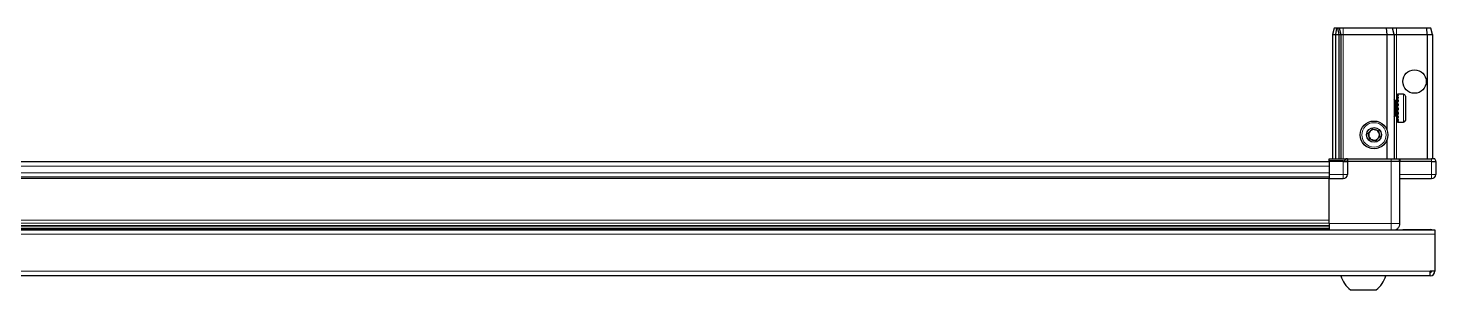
# Model space of a CAD drawing. Header units: millimetres. Extents: x 1219 to 6020, y -1044 to 1906.
# Drawn here: x 2115 to 2775, y -1044 to -922 of the extents above; entities that cross this region are included whole.
import ezdxf

# ---------------------------------------------------------------- set-up
doc = ezdxf.new("R2010")
doc.units = ezdxf.units.MM

msp = doc.modelspace()

# ---------------------------------------------------------------- linework, layer by layer
at = {"color": 7, "linetype": 'Continuous', "lineweight": 25}
for p, q in [((2726.96, -921.64), (2726.16, -924.64)), ((2728.11, -921.64), (2726.96, -921.64)), ((2728.11, -921.64), (2727.66, -924.64)), ((2728.61, -921.64), (2728.11, -921.64)), ((2728.61, -921.64), (2729.16, -924.64)), ((2729.35, -921.64), (2728.61, -921.64)), ((2729.35, -921.64), (2730.16, -924.64)), ((2731.16, -921.64), (2729.35, -921.64)), ((2751.32, -921.64), (2731.16, -921.64)), ((2751.32, -921.64), (2751.66, -924.64)), ((2754.35, -921.64), (2751.32, -921.64)), ((2755.16, -924.64), (2754.35, -921.64)), ((2756.16, -921.64), (2754.35, -921.64)), ((2770.5, -921.64), (2756.16, -921.64)), ((2770.66, -924.64), (2770.5, -921.64)), ((2772.35, -921.64), (2770.5, -921.64)), ((2773.16, -924.64), (2772.35, -921.64)), ((2726.16, -924.64), (2727.66, -924.64)), ((2726.16, -924.64), (2726.16, -982.94)), ((2727.66, -924.64), (2729.16, -924.64)), ((2727.66, -924.64), (2727.66, -982.94)), ((2729.16, -924.64), (2730.16, -924.64)), ((2729.16, -924.64), (2729.16, -982.94)), ((2730.16, -924.64), (2730.16, -982.94)), ((2730.16, -924.64), (2731.16, -924.64)), ((2731.16, -924.64), (2751.66, -924.64)), ((2751.66, -924.64), (2751.66, -969.14)), ((2751.66, -924.64), (2755.16, -924.64)), ((2755.16, -924.64), (2755.16, -982.94)), ((2755.16, -924.64), (2756.16, -924.64)), ((2756.16, -924.64), (2770.66, -924.64)), ((2770.66, -924.64), (2773.16, -924.64)), ((2770.66, -924.64), (2770.66, -982.94)), ((2773.16, -924.64), (2773.16, -982.94)), ((2755.19, -955.14), (2755.16, -955.14)), ((2755.67, -955.84), (2755.19, -955.14)), ((2755.19, -955.14), (2755.19, -963.14)), ((2756.16, -955.14), (2755.67, -955.84)), ((2755.67, -955.84), (2755.67, -962.45)), ((2756.16, -955.14), (2756.16, -963.14)), ((2756.66, -954.74), (2756.56, -954.74)), ((2756.56, -954.74), (2756.56, -963.54)), ((2759.56, -952.64), (2756.66, -952.64)), ((2757.16, -952.64), (2756.66, -952.64)), ((2756.66, -952.64), (2756.66, -952.69)), ((2756.66, -952.69), (2756.66, -952.98)), ((2757.16, -952.69), (2756.66, -952.69)), ((2757.16, -952.98), (2756.66, -952.98)), ((2756.66, -952.98), (2756.66, -953.25)), ((2757.16, -953.25), (2756.66, -953.25)), ((2756.66, -953.25), (2756.66, -953.92)), ((2757.16, -953.92), (2756.66, -953.92)), ((2756.66, -953.92), (2756.66, -954.39)), ((2756.66, -954.39), (2756.66, -955.36)), ((2757.16, -954.39), (2756.66, -954.39)), ((2757.16, -955.36), (2756.66, -955.36)), ((2756.66, -955.36), (2756.66, -955.99)), ((2756.66, -955.99), (2756.66, -957.18)), ((2757.16, -955.99), (2756.66, -955.99)), ((2757.16, -952.69), (2757.16, -952.64)), ((2757.16, -953.25), (2757.16, -952.98)), ((2757.16, -954.39), (2757.16, -953.92)), ((2757.16, -955.99), (2757.16, -955.36)), ((2760.36, -953.44), (2760.36, -964.84)), ((2755.16, -963.14), (2755.19, -963.14)), ((2755.19, -963.14), (2755.67, -962.45)), ((2755.67, -962.45), (2756.16, -963.14)), ((2756.56, -963.54), (2756.66, -963.54)), ((2757.16, -957.18), (2756.66, -957.18)), ((2756.66, -957.18), (2756.66, -957.82)), ((2757.16, -957.82), (2756.66, -957.82)), ((2756.66, -957.9), (2756.66, -959.19)), ((2757.16, -957.9), (2756.66, -957.9)), ((2757.16, -959.19), (2756.66, -959.19)), ((2757.16, -959.68), (2756.66, -959.68)), ((2756.66, -959.68), (2756.66, -959.93)), ((2756.66, -959.93), (2756.66, -961.2)), ((2757.16, -959.93), (2756.66, -959.93)), ((2757.16, -961.2), (2756.66, -961.2)), ((2756.66, -961.2), (2756.66, -961.89)), ((2756.66, -961.89), (2756.66, -963.01)), ((2757.16, -961.89), (2756.66, -961.89)), ((2757.16, -963.01), (2756.66, -963.01)), ((2756.66, -963.01), (2756.66, -963.57)), ((2756.66, -963.57), (2756.66, -964.43)), ((2757.16, -963.57), (2756.66, -963.57)), ((2757.16, -957.9), (2757.16, -957.18)), ((2757.16, -959.93), (2757.16, -959.19)), ((2757.16, -961.89), (2757.16, -961.2)), ((2757.16, -963.57), (2757.16, -963.01)), ((2757.16, -964.43), (2756.66, -964.43)), ((2756.66, -964.43), (2756.66, -964.83)), ((2756.66, -964.83), (2756.66, -965.34)), ((2757.16, -964.83), (2756.66, -964.83)), ((2757.16, -965.34), (2756.66, -965.34)), ((2756.66, -965.34), (2756.66, -965.52)), ((2756.66, -965.52), (2756.66, -965.64)), ((2757.16, -965.52), (2756.66, -965.52)), ((2756.66, -965.64), (2759.56, -965.64)), ((2757.16, -964.83), (2757.16, -964.43)), ((2757.16, -965.52), (2757.16, -965.34)), ((2751.66, -974.14), (2751.66, -982.94)), ((2724.66, -983.81), (2724.66, -982.94)), ((2724.66, -982.94), (2732.48, -982.94)), ((2733.16, -982.94), (2732.48, -982.94)), ((2733.16, -984.14), (2733.16, -982.94)), ((2733.16, -982.94), (2733.36, -982.94)), ((2733.36, -982.94), (2753.66, -982.94)), ((2753.66, -982.94), (2757.66, -982.94)), ((2757.66, -984.14), (2757.66, -982.94)), ((2757.66, -982.94), (2757.86, -982.94)), ((2757.86, -982.94), (2772.66, -982.94)), ((2774.16, -982.94), (2772.66, -982.94)), ((2774.66, -983.81), (2774.16, -982.94)), ((2774.66, -983.81), (2774.16, -982.94)), ((2724.66, -984.29), (2084.66, -984.29)), ((2724.66, -984.14), (2724.66, -983.81)), ((2731.16, -983.81), (2724.66, -983.81)), ((2731.16, -984.14), (2724.66, -984.14)), ((2724.66, -984.14), (2724.66, -990.14)), ((2731.16, -984.14), (2733.16, -984.14)), ((2733.16, -984.14), (2731.16, -984.14)), ((2733.36, -984.14), (2733.16, -984.14)), ((2733.16, -984.14), (2733.16, -990.14)), ((2753.66, -984.14), (2733.36, -984.14)), ((2757.66, -984.14), (2753.66, -984.14)), ((2757.86, -984.14), (2757.66, -984.14)), ((2757.66, -984.14), (2757.66, -1013.14)), ((2772.66, -984.14), (2757.86, -984.14)), ((2772.66, -984.14), (2774.66, -984.14)), ((2774.66, -984.14), (2774.66, -983.81)), ((2774.66, -984.14), (2774.66, -983.81)), ((2774.66, -984.14), (2774.66, -984.14)), ((2774.66, -984.14), (2774.66, -990.14)), ((2724.66, -991.49), (2084.66, -991.49)), ((2724.66, -990.14), (2724.66, -992.14)), ((2724.66, -992.14), (2731.16, -992.14)), ((2724.66, -1013.14), (2724.66, -992.14)), ((2757.66, -992.14), (2772.66, -992.14)), ((1375.16, -1016.14), (2774.16, -1016.14)), ((1424.66, -1014.17), (2724.66, -1014.17)), ((1424.66, -1014.2), (2724.66, -1014.2)), ((2698.53, -1015.99), (1450.78, -1015.99)), ((2693.16, -1016.14), (2693.16, -1015.99)), ((2693.33, -1016.14), (2693.33, -1015.99)), ((2693.54, -1016.14), (2693.54, -1015.99)), ((2694.1, -1016.14), (2694.1, -1015.99)), ((2694.52, -1016.14), (2694.52, -1015.99)), ((2695.42, -1016.14), (2695.42, -1015.99)), ((2696, -1016.14), (2696, -1015.99)), ((2697.15, -1016.14), (2697.15, -1015.99)), ((2697.84, -1016.14), (2697.84, -1015.99)), ((2699.12, -1015.99), (2698.53, -1015.99)), ((2699.12, -1016.14), (2699.12, -1015.99)), ((2699.13, -1015.99), (2699.12, -1015.99)), ((2699.86, -1015.99), (2699.13, -1015.99)), ((2699.29, -1016.14), (2699.29, -1015.99)), ((2699.79, -1016.14), (2699.79, -1015.99)), ((2699.86, -1016.14), (2699.86, -1015.99)), ((2700.78, -1015.99), (2699.86, -1015.99)), ((2699.86, -1015.99), (2699.86, -1015.99)), ((2724.66, -1015.99), (2700.78, -1015.99)), ((2701.15, -1016.14), (2701.15, -1015.99)), ((2701.86, -1016.14), (2701.86, -1015.99)), ((2703.03, -1016.14), (2703.03, -1015.99)), ((2703.64, -1016.14), (2703.64, -1015.99)), ((2704.58, -1016.14), (2704.58, -1015.99)), ((2705.03, -1016.14), (2705.03, -1015.99)), ((2705.65, -1016.14), (2705.65, -1015.99)), ((2705.9, -1016.14), (2705.9, -1015.99)), ((2706.14, -1016.14), (2706.14, -1015.99)), ((2706.15, -1016.14), (2706.15, -1015.99)), ((2759.16, -1016.04), (2759.16, -1016.14)), ((2759.16, -1016.04), (2772.06, -1016.04)), ((2774.16, -1016.14), (2774.16, -1018.24)), ((2774.16, -1018.24), (2774.16, -1035.54)), ((2774.16, -1035.54), (2772.06, -1035.54)), ((2772.06, -1037.64), (2772.06, -1035.54)), ((2772.06, -1037.64), (1377.26, -1037.64)), ((2734.66, -1044.24), (2746.66, -1044.24))]:
    msp.add_line(p, q, dxfattribs=at)
at = {"color": 8, "linetype": 'Continuous', "lineweight": 18}
for p, q in [((2731.16, -921.64), (2731.16, -924.64)), ((2756.16, -924.64), (2756.16, -921.64)), ((2731.16, -924.64), (2731.16, -982.94)), ((2756.16, -924.64), (2756.16, -955.14)), ((2759.56, -952.64), (2759.56, -965.64)), ((2756.16, -963.14), (2756.16, -982.94)), ((2733.36, -982.94), (2733.36, -984.14)), ((2753.66, -984.14), (2753.66, -982.94)), ((2757.86, -982.94), (2757.86, -984.14)), ((2772.66, -984.14), (2772.66, -982.94)), ((2724.66, -986.29), (2084.66, -986.29)), ((2724.66, -989.49), (2084.66, -989.49)), ((2731.16, -984.14), (2731.16, -983.81)), ((2731.16, -984.14), (2731.16, -990.14)), ((2753.66, -984.14), (2753.66, -1013.14)), ((2772.66, -984.14), (2772.66, -990.14)), ((2724.66, -992.14), (2084.66, -992.14)), ((2731.16, -990.14), (2724.66, -990.14)), ((2731.16, -990.14), (2731.16, -992.14)), ((2733.16, -990.14), (2731.16, -990.14)), ((2772.66, -990.14), (2757.66, -990.14)), ((2772.66, -992.14), (2772.66, -990.14)), ((2774.66, -990.14), (2772.66, -990.14)), ((1424.66, -1011.55), (2724.66, -1011.55)), ((2724.66, -1012.96), (1424.66, -1012.96)), ((1424.66, -1015.41), (2724.66, -1015.41)), ((2753.66, -1013.14), (2724.66, -1013.14)), ((2772.06, -1016.14), (2772.06, -1016.04)), ((2774.16, -1018.24), (1375.16, -1018.24)), ((2772.06, -1035.54), (1377.26, -1035.54))]:
    msp.add_line(p, q, dxfattribs=at)
at = {"color": 7, "linetype": 'Continuous', "lineweight": 25, "flags": 128}
msp.add_lwpolyline([(2772.7, -1016.14), (2772.47, -1016.09), (2772.06, -1016.04)], dxfattribs=at)
at = {"color": 7, "linetype": 'Continuous', "lineweight": 25}
for centre, radius in [((2764.66, -946.64), 5.5), ((2745.66, -971.64), 6.5), ((2745.66, -971.64), 3.46)]:
    msp.add_circle(centre, radius, dxfattribs=at)
at = {"color": 8, "linetype": 'Continuous', "lineweight": 18}
msp.add_circle((2745.66, -971.64), 5.7, dxfattribs=at)
at = {"color": 7, "linetype": 'Continuous', "lineweight": 25}
for centre, radius, start, end in [((2756.16, -954.74), 0.4, 270, 360), ((2759.56, -953.44), 0.8, 0, 90), ((2756.16, -963.54), 0.4, 0, 90), ((2745.66, -971.64), 2.5, 134.67671, 194.67671), ((2745.66, -971.64), 2.5, 74.67671, 134.67671), ((2745.66, -971.64), 2.5, 14.67671, 74.67671), ((2759.56, -964.84), 0.8, 270, 360), ((2745.66, -971.64), 2.5, 194.67671, 254.67671), ((2745.66, -971.64), 2.5, 254.67671, 314.67671), ((2745.66, -971.64), 2.5, 314.67671, 14.67671), ((2731.16, -990.14), 2, 270, 0), ((2772.66, -990.14), 2, 270, 0), ((2772.06, -1035.54), 2.1, 270, 0), ((2772.06, -1035.54), 0.6, 270, 0), ((2741.68, -1034.62), 11.91, 194.70035, 233.8734), ((2739.63, -1034.62), 11.91, 306.1266, 345.29965)]:
    msp.add_arc(centre, radius, start, end, dxfattribs=at)
msp.add_ellipse((2731.16, -980.35), major_axis=(0, 3.46), ratio=0.57735, start_param=3.141593, end_param=3.864327, dxfattribs=at)
for points, knots in [([(2742.87, -970.88), (2743.24, -970.52), (2743.93, -969.84), (2744.61, -969.17), (2744.93, -968.85)], [0, 0, 0, 0, 0.534686, 1, 1, 1, 1]), ([(2744.93, -968.85), (2745.42, -968.99), (2746.35, -969.24), (2747.28, -969.5), (2747.71, -969.62)], [0, 0, 0, 0, 0.534686, 1, 1, 1, 1]), ([(2747.71, -969.62), (2747.74, -969.74), (2747.89, -970.31), (2748.15, -971.28), (2748.35, -972.07), (2748.44, -972.41)], [0, 0, 0, 0, 0.1331247, 0.6370994, 1, 1, 1, 1]), ([(2743.6, -973.67), (2743.52, -973.34), (2743.31, -972.54), (2743.06, -971.58), (2742.9, -971), (2742.87, -970.88)], [0, 0, 0, 0, 0.362901, 0.866875, 1, 1, 1, 1]), ([(2746.39, -974.44), (2745.89, -974.3), (2744.96, -974.05), (2744.04, -973.79), (2743.6, -973.67)], [0, 0, 0, 0, 0.534686, 1, 1, 1, 1]), ([(2748.44, -972.41), (2748.07, -972.77), (2747.39, -973.45), (2746.71, -974.12), (2746.39, -974.44)], [0, 0, 0, 0, 0.534686, 1, 1, 1, 1]), ([(2724.66, -1013.14), (2724.66, -1013.54), (2724.66, -1014.33), (2724.66, -1015.35), (2724.66, -1015.98), (2724.66, -1016.13), (2724.66, -1016.14)], [0, 0, 0, 0, 0.32552, 0.65104, 0.97656, 1, 1, 1, 1]), ([(2757.66, -1013.14), (2757.61, -1013.58), (2757.54, -1014.26), (2757.1, -1015.08), (2756.65, -1015.63), (2756.24, -1015.99), (2755.98, -1016.12), (2755.94, -1016.14)], [0, 0, 0, 0, 0.363018, 0.558438, 0.758004, 0.95757, 1, 1, 1, 1])]:
    msp.add_open_spline(points, degree=3, knots=knots, dxfattribs=at)
at = {"color": 8, "linetype": 'Continuous', "lineweight": 18}
msp.add_open_spline([(2753.66, -1013.14), (2753.66, -1013.58), (2753.66, -1014.26), (2753.66, -1015.08), (2753.66, -1015.63), (2753.66, -1015.99), (2753.66, -1016.12), (2753.66, -1016.14)], degree=3, knots=[0, 0, 0, 0, 0.363018, 0.558438, 0.758004, 0.95757, 1, 1, 1, 1], dxfattribs=at)
msp.add_open_spline([(2757.66, -1013.14), (2757.6, -1013.14), (2757.48, -1013.14), (2756.55, -1013.14), (2755.23, -1013.14), (2754.18, -1013.14), (2753.66, -1013.14)], degree=3, dxfattribs=at)

doc.saveas('drawing.dxf')
